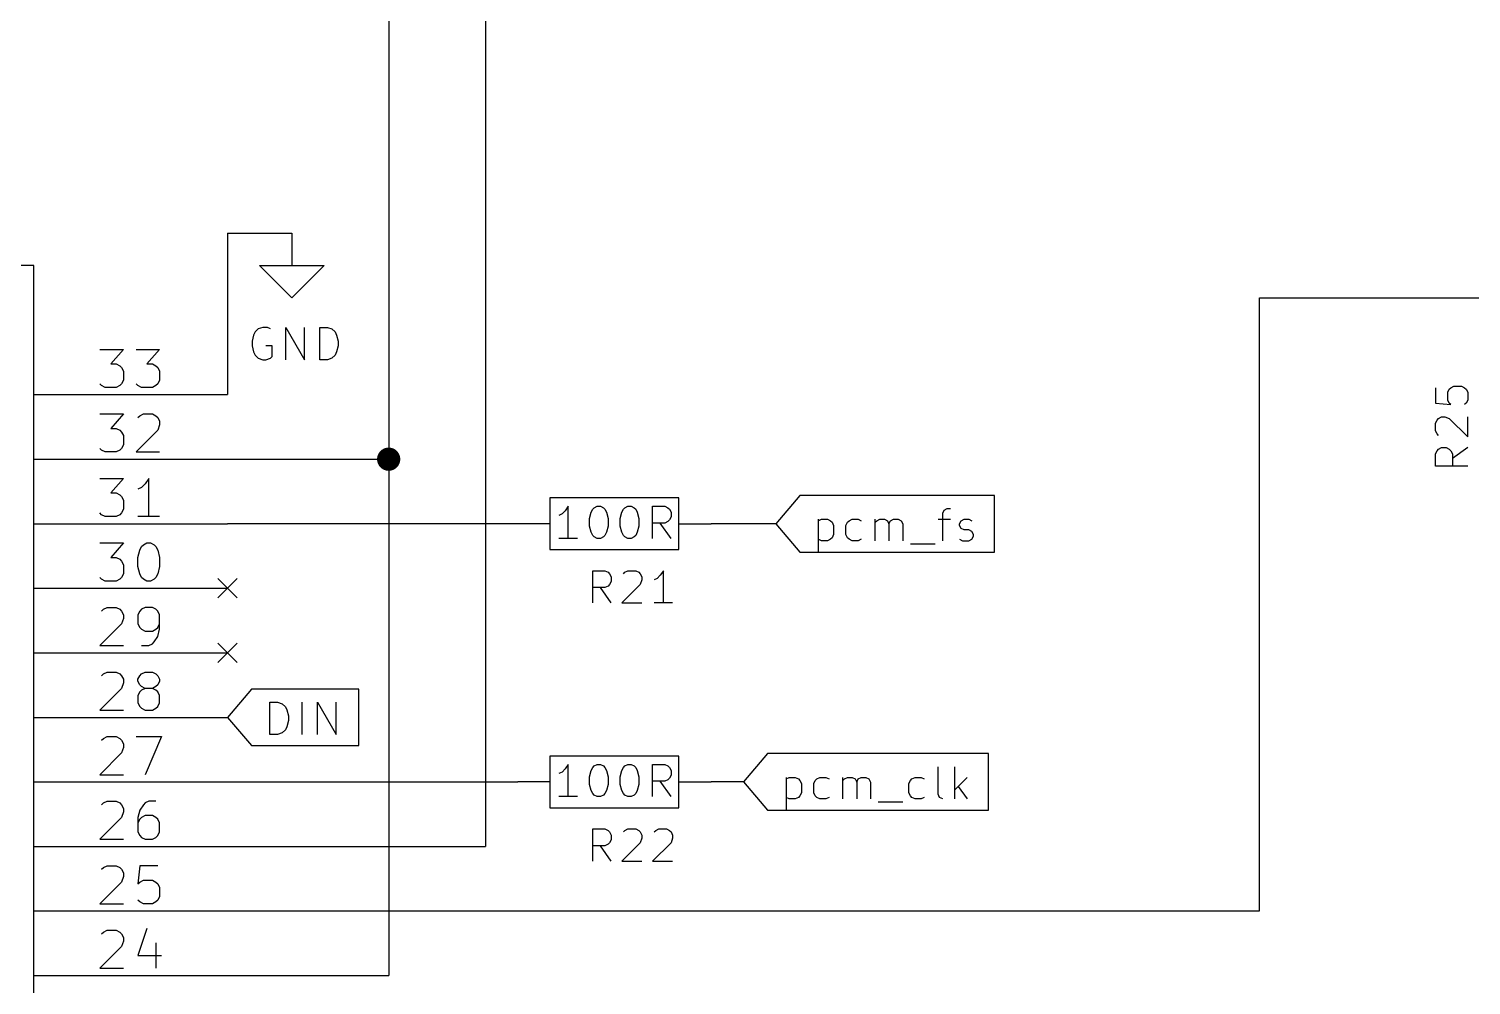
# Model space of a CAD drawing. Extents: x 0.4 to 11.3, y -7.9 to -0.4.
# Drawn here: x 5.542 to 7.778, y -4.265 to -2.783 of the extents above; entities that cross this region are included whole.
import ezdxf

# ---------------------------------------------------------------- set-up
doc = ezdxf.new("R2010")
doc.units = 0
doc.header["$MEASUREMENT"] = 0
for name, color, linetype in [('CYAN2', 4, 'CONTINUOUS'), ('GREEN3', 91, 'CONTINUOUS'), ('RED2', 1, 'CONTINUOUS'), ('RED3', 11, 'CONTINUOUS')]:
    doc.layers.add(name, color=color, linetype=linetype)

msp = doc.modelspace()

# ---------------------------------------------------------------- linework, layer by layer
at = {"layer": 'CYAN2', "linetype": 'CONTINUOUS'}
for p, q in [((5.8907, -3.2577), (5.8883, -3.2672)), ((5.8907, -3.2577), (5.8883, -3.2672)), ((5.8931, -3.2529), (5.8907, -3.2577)), ((5.8931, -3.2529), (5.8907, -3.2577)), ((5.8979, -3.2482), (5.8931, -3.2529)), ((5.8979, -3.2482), (5.8931, -3.2529)), ((5.905, -3.2458), (5.8979, -3.2482)), ((5.905, -3.2458), (5.8979, -3.2482)), ((5.9121, -3.2458), (5.905, -3.2458)), ((5.9121, -3.2458), (5.905, -3.2458)), ((5.9169, -3.2482), (5.9121, -3.2458)), ((5.9169, -3.2482), (5.9121, -3.2458)), ((5.9407, -3.2958), (5.9407, -3.2458)), ((5.9407, -3.2458), (5.9693, -3.2958)), ((5.9407, -3.2958), (5.9407, -3.2458)), ((5.9407, -3.2458), (5.9693, -3.2958)), ((5.9693, -3.2958), (5.9693, -3.2458)), ((5.9693, -3.2958), (5.9693, -3.2458)), ((5.9931, -3.2958), (5.9931, -3.2458)), ((5.9931, -3.2458), (6.005, -3.2458)), ((5.9931, -3.2958), (5.9931, -3.2458)), ((5.9931, -3.2458), (6.005, -3.2458)), ((6.005, -3.2458), (6.0121, -3.2482)), ((6.005, -3.2458), (6.0121, -3.2482)), ((6.0121, -3.2482), (6.0169, -3.2529)), ((6.0121, -3.2482), (6.0169, -3.2529)), ((6.0169, -3.2529), (6.0193, -3.2577)), ((6.0169, -3.2529), (6.0193, -3.2577)), ((6.0193, -3.2577), (6.0217, -3.2672)), ((6.0193, -3.2577), (6.0217, -3.2672)), ((5.8883, -3.2672), (5.8883, -3.2744)), ((5.8883, -3.2672), (5.8883, -3.2744)), ((5.8883, -3.2744), (5.8907, -3.2839)), ((5.8883, -3.2744), (5.8907, -3.2839)), ((5.8907, -3.2839), (5.8931, -3.2887)), ((5.8907, -3.2839), (5.8931, -3.2887)), ((5.9193, -3.2744), (5.9098, -3.2744)), ((5.9193, -3.2744), (5.9098, -3.2744)), ((5.9193, -3.291), (5.9193, -3.2744)), ((5.9193, -3.291), (5.9193, -3.2744)), ((6.0193, -3.2839), (6.0169, -3.2887)), ((6.0193, -3.2839), (6.0169, -3.2887)), ((6.0217, -3.2744), (6.0193, -3.2839)), ((6.0217, -3.2744), (6.0193, -3.2839)), ((6.0217, -3.2672), (6.0217, -3.2744)), ((6.0217, -3.2672), (6.0217, -3.2744)), ((5.8931, -3.2887), (5.8979, -3.2934)), ((5.8931, -3.2887), (5.8979, -3.2934)), ((5.8979, -3.2934), (5.905, -3.2958)), ((5.8979, -3.2934), (5.905, -3.2958)), ((5.905, -3.2958), (5.9098, -3.2958)), ((5.905, -3.2958), (5.9098, -3.2958)), ((5.9098, -3.2958), (5.9169, -3.2934)), ((5.9098, -3.2958), (5.9169, -3.2934)), ((5.9169, -3.2934), (5.9193, -3.291)), ((5.9169, -3.2934), (5.9193, -3.291)), ((6.005, -3.2958), (5.9931, -3.2958)), ((6.005, -3.2958), (5.9931, -3.2958)), ((6.0121, -3.2934), (6.005, -3.2958)), ((6.0121, -3.2934), (6.005, -3.2958)), ((6.0169, -3.2887), (6.0121, -3.2934)), ((6.0169, -3.2887), (6.0121, -3.2934)), ((7.7228, -3.3393), (7.7228, -3.3631)), ((7.7419, -3.3464), (7.7442, -3.3417)), ((7.7419, -3.3583), (7.7419, -3.3464)), ((7.7442, -3.3417), (7.7466, -3.3393)), ((7.7466, -3.3393), (7.7514, -3.3369)), ((7.7514, -3.3369), (7.7633, -3.3369)), ((7.7633, -3.3369), (7.768, -3.3393)), ((7.768, -3.3393), (7.7704, -3.3417)), ((7.7704, -3.3417), (7.7728, -3.3464)), ((7.7728, -3.3464), (7.7728, -3.3583)), ((7.7228, -3.3631), (7.7466, -3.3655)), ((7.7442, -3.3631), (7.7419, -3.3583)), ((7.7466, -3.3655), (7.7442, -3.3631)), ((7.7704, -3.3631), (7.768, -3.3655)), ((7.7728, -3.3583), (7.7704, -3.3631)), ((7.7228, -3.394), (7.7252, -3.3893)), ((7.7228, -3.4059), (7.7228, -3.394)), ((7.7252, -3.3893), (7.7276, -3.3869)), ((7.7276, -3.3869), (7.7323, -3.3845)), ((7.7323, -3.3845), (7.7371, -3.3845)), ((7.7371, -3.3845), (7.7442, -3.3869)), ((7.7442, -3.3869), (7.7728, -3.4155)), ((7.7728, -3.4155), (7.7728, -3.3845)), ((7.7252, -3.4107), (7.7228, -3.4059)), ((7.7276, -3.4131), (7.7252, -3.4107)), ((7.7228, -3.4417), (7.7252, -3.4369)), ((7.7228, -3.4607), (7.7228, -3.4417)), ((7.7252, -3.4369), (7.7276, -3.4345)), ((7.7276, -3.4345), (7.7323, -3.4321)), ((7.7323, -3.4321), (7.7395, -3.4321)), ((7.7395, -3.4321), (7.7442, -3.4345)), ((7.7442, -3.4345), (7.7466, -3.4369)), ((7.7466, -3.4369), (7.749, -3.4417)), ((7.7728, -3.4321), (7.749, -3.4488)), ((7.749, -3.4417), (7.749, -3.4607)), ((7.7728, -3.4607), (7.7228, -3.4607)), ((6.3734, -3.5299), (6.3687, -3.5347)), ((6.3782, -3.5228), (6.3734, -3.5299)), ((6.3782, -3.5728), (6.3782, -3.5228)), ((6.4115, -3.5419), (6.4139, -3.5323)), ((6.4139, -3.5323), (6.4163, -3.5276)), ((6.4163, -3.5276), (6.4187, -3.5252)), ((6.4187, -3.5252), (6.4234, -3.5228)), ((6.4234, -3.5228), (6.4282, -3.5228)), ((6.4282, -3.5228), (6.4329, -3.5252)), ((6.4329, -3.5252), (6.4353, -3.5276)), ((6.4353, -3.5276), (6.4377, -3.5323)), ((6.4377, -3.5323), (6.4401, -3.5419)), ((6.4591, -3.5419), (6.4615, -3.5323)), ((6.4615, -3.5323), (6.4639, -3.5276)), ((6.4639, -3.5276), (6.4663, -3.5252)), ((6.4663, -3.5252), (6.471, -3.5228)), ((6.471, -3.5228), (6.4758, -3.5228)), ((6.4758, -3.5228), (6.4806, -3.5252)), ((6.4806, -3.5252), (6.4829, -3.5276)), ((6.4829, -3.5276), (6.4853, -3.5323)), ((6.4853, -3.5323), (6.4877, -3.5419)), ((6.5091, -3.5728), (6.5091, -3.5228)), ((6.5091, -3.5228), (6.5282, -3.5228)), ((6.5282, -3.5228), (6.5329, -3.5252)), ((6.5329, -3.5252), (6.5353, -3.5276)), ((6.5353, -3.5276), (6.5377, -3.5323)), ((6.5377, -3.5323), (6.5377, -3.5395)), ((6.3687, -3.5347), (6.3639, -3.5371)), ((6.4115, -3.5538), (6.4115, -3.5419)), ((6.4139, -3.5633), (6.4115, -3.5538)), ((6.4401, -3.5538), (6.4377, -3.5633)), ((6.4401, -3.5419), (6.4401, -3.5538)), ((6.4591, -3.5538), (6.4591, -3.5419)), ((6.4615, -3.5633), (6.4591, -3.5538)), ((6.4877, -3.5538), (6.4853, -3.5633)), ((6.4877, -3.5419), (6.4877, -3.5538)), ((6.5282, -3.549), (6.5091, -3.549)), ((6.5377, -3.5728), (6.521, -3.549)), ((6.5329, -3.5466), (6.5282, -3.549)), ((6.5353, -3.5442), (6.5329, -3.5466)), ((6.5377, -3.5395), (6.5353, -3.5442)), ((6.3925, -3.5728), (6.3639, -3.5728)), ((6.4163, -3.568), (6.4139, -3.5633)), ((6.4187, -3.5704), (6.4163, -3.568)), ((6.4234, -3.5728), (6.4187, -3.5704)), ((6.4282, -3.5728), (6.4234, -3.5728)), ((6.4329, -3.5704), (6.4282, -3.5728)), ((6.4353, -3.568), (6.4329, -3.5704)), ((6.4377, -3.5633), (6.4353, -3.568)), ((6.4639, -3.568), (6.4615, -3.5633)), ((6.4663, -3.5704), (6.4639, -3.568)), ((6.471, -3.5728), (6.4663, -3.5704)), ((6.4758, -3.5728), (6.471, -3.5728)), ((6.4806, -3.5704), (6.4758, -3.5728)), ((6.4829, -3.568), (6.4806, -3.5704)), ((6.4853, -3.5633), (6.4829, -3.568)), ((6.4163, -3.6728), (6.4163, -3.6228)), ((6.4163, -3.6228), (6.4353, -3.6228)), ((6.4353, -3.6228), (6.4401, -3.6252)), ((6.4401, -3.6252), (6.4425, -3.6276)), ((6.4425, -3.6442), (6.4401, -3.6466)), ((6.4425, -3.6276), (6.4449, -3.6323)), ((6.4449, -3.6395), (6.4425, -3.6442)), ((6.4449, -3.6323), (6.4449, -3.6395)), ((6.4901, -3.6442), (6.4615, -3.6728)), ((6.4639, -3.6276), (6.4663, -3.6252)), ((6.4663, -3.6252), (6.471, -3.6228)), ((6.471, -3.6228), (6.4829, -3.6228)), ((6.4829, -3.6228), (6.4877, -3.6252)), ((6.4877, -3.6252), (6.4901, -3.6276)), ((6.4901, -3.6276), (6.4925, -3.6323)), ((6.4925, -3.6371), (6.4901, -3.6442)), ((6.4925, -3.6323), (6.4925, -3.6371)), ((6.5163, -3.6347), (6.5115, -3.6371)), ((6.521, -3.6299), (6.5163, -3.6347)), ((6.5258, -3.6228), (6.521, -3.6299)), ((6.5258, -3.6728), (6.5258, -3.6228)), ((6.4353, -3.649), (6.4163, -3.649)), ((6.4449, -3.6728), (6.4282, -3.649)), ((6.4401, -3.6466), (6.4353, -3.649)), ((6.4615, -3.6728), (6.4925, -3.6728)), ((6.5401, -3.6728), (6.5115, -3.6728)), ((6.3687, -3.9347), (6.3639, -3.9371)), ((6.3734, -3.9299), (6.3687, -3.9347)), ((6.3782, -3.9228), (6.3734, -3.9299)), ((6.3782, -3.9728), (6.3782, -3.9228)), ((6.4115, -3.9419), (6.4139, -3.9323)), ((6.4139, -3.9323), (6.4163, -3.9276)), ((6.4163, -3.9276), (6.4187, -3.9252)), ((6.4187, -3.9252), (6.4234, -3.9228)), ((6.4234, -3.9228), (6.4282, -3.9228)), ((6.4282, -3.9228), (6.4329, -3.9252)), ((6.4329, -3.9252), (6.4353, -3.9276)), ((6.4353, -3.9276), (6.4377, -3.9323)), ((6.4377, -3.9323), (6.4401, -3.9419)), ((6.4591, -3.9419), (6.4615, -3.9323)), ((6.4615, -3.9323), (6.4639, -3.9276)), ((6.4639, -3.9276), (6.4663, -3.9252)), ((6.4663, -3.9252), (6.471, -3.9228)), ((6.471, -3.9228), (6.4758, -3.9228)), ((6.4758, -3.9228), (6.4806, -3.9252)), ((6.4806, -3.9252), (6.4829, -3.9276)), ((6.4829, -3.9276), (6.4853, -3.9323)), ((6.4853, -3.9323), (6.4877, -3.9419)), ((6.5091, -3.9728), (6.5091, -3.9228)), ((6.5091, -3.9228), (6.5282, -3.9228)), ((6.5282, -3.9228), (6.5329, -3.9252)), ((6.5329, -3.9252), (6.5353, -3.9276)), ((6.5353, -3.9276), (6.5377, -3.9323)), ((6.5377, -3.9323), (6.5377, -3.9395)), ((6.4115, -3.9538), (6.4115, -3.9419)), ((6.4139, -3.9633), (6.4115, -3.9538)), ((6.4401, -3.9538), (6.4377, -3.9633)), ((6.4401, -3.9419), (6.4401, -3.9538)), ((6.4591, -3.9538), (6.4591, -3.9419)), ((6.4615, -3.9633), (6.4591, -3.9538)), ((6.4877, -3.9538), (6.4853, -3.9633)), ((6.4877, -3.9419), (6.4877, -3.9538)), ((6.5282, -3.949), (6.5091, -3.949)), ((6.5377, -3.9728), (6.521, -3.949)), ((6.5329, -3.9466), (6.5282, -3.949)), ((6.5353, -3.9442), (6.5329, -3.9466)), ((6.5377, -3.9395), (6.5353, -3.9442)), ((6.3925, -3.9728), (6.3639, -3.9728)), ((6.4163, -3.968), (6.4139, -3.9633)), ((6.4187, -3.9704), (6.4163, -3.968)), ((6.4234, -3.9728), (6.4187, -3.9704)), ((6.4282, -3.9728), (6.4234, -3.9728)), ((6.4329, -3.9704), (6.4282, -3.9728)), ((6.4353, -3.968), (6.4329, -3.9704)), ((6.4377, -3.9633), (6.4353, -3.968)), ((6.4639, -3.968), (6.4615, -3.9633)), ((6.4663, -3.9704), (6.4639, -3.968)), ((6.471, -3.9728), (6.4663, -3.9704)), ((6.4758, -3.9728), (6.471, -3.9728)), ((6.4806, -3.9704), (6.4758, -3.9728)), ((6.4829, -3.968), (6.4806, -3.9704)), ((6.4853, -3.9633), (6.4829, -3.968)), ((6.4163, -4.0728), (6.4163, -4.0228)), ((6.4163, -4.0228), (6.4353, -4.0228)), ((6.4353, -4.0228), (6.4401, -4.0252)), ((6.4663, -4.0252), (6.471, -4.0228)), ((6.471, -4.0228), (6.4829, -4.0228)), ((6.4829, -4.0228), (6.4877, -4.0252)), ((6.5139, -4.0252), (6.5187, -4.0228)), ((6.5187, -4.0228), (6.5306, -4.0228)), ((6.5306, -4.0228), (6.5353, -4.0252)), ((6.4401, -4.0466), (6.4353, -4.049)), ((6.4401, -4.0252), (6.4425, -4.0276)), ((6.4425, -4.0442), (6.4401, -4.0466)), ((6.4425, -4.0276), (6.4449, -4.0323)), ((6.4449, -4.0395), (6.4425, -4.0442)), ((6.4449, -4.0323), (6.4449, -4.0395)), ((6.4901, -4.0442), (6.4615, -4.0728)), ((6.4639, -4.0276), (6.4663, -4.0252)), ((6.4877, -4.0252), (6.4901, -4.0276)), ((6.4901, -4.0276), (6.4925, -4.0323)), ((6.4925, -4.0371), (6.4901, -4.0442)), ((6.4925, -4.0323), (6.4925, -4.0371)), ((6.5377, -4.0442), (6.5091, -4.0728)), ((6.5115, -4.0276), (6.5139, -4.0252)), ((6.5353, -4.0252), (6.5377, -4.0276)), ((6.5377, -4.0276), (6.5401, -4.0323)), ((6.5401, -4.0371), (6.5377, -4.0442)), ((6.5401, -4.0323), (6.5401, -4.0371)), ((6.4353, -4.049), (6.4163, -4.049)), ((6.4449, -4.0728), (6.4282, -4.049)), ((6.4615, -4.0728), (6.4925, -4.0728)), ((6.5091, -4.0728), (6.5401, -4.0728))]:
    msp.add_line(p, q, dxfattribs=at)
at = {"layer": 'GREEN3', "linetype": 'CONTINUOUS'}
for p, q in [((6.25, -1.4), (6.25, -4.05)), ((6.1, -2.45), (6.1, -3.45)), ((5.85, -3.1), (5.85, -3.35)), ((5.85, -3.1), (5.95, -3.1)), ((7.45, -3.2), (7.85, -3.2)), ((7.45, -4.15), (7.45, -3.2)), ((5.85, -3.45), (6.1, -3.45)), ((6.1, -3.45), (6.1, -4.25)), ((6.3, -3.55), (5.85, -3.55)), ((6.7, -3.55), (6.6, -3.55)), ((5.85, -3.95), (6.3, -3.95)), ((6.65, -3.95), (6.6, -3.95)), ((5.85, -4.05), (6.25, -4.05)), ((5.85, -4.15), (7.45, -4.15)), ((5.85, -4.25), (6.1, -4.25))]:
    msp.add_line(p, q, dxfattribs=at)
at = {"layer": 'GREEN3', "const_width": 0.018}
msp.add_lwpolyline([(6.091, -3.45, 1), (6.109, -3.45, 1)], format="xyb", close=True, dxfattribs=at)
at = {"layer": 'RED2', "linetype": 'CONTINUOUS'}
for p, q in [((5.95, -3.1), (5.95, -3.15)), ((5.55, -3.15), (4.35, -3.15)), ((5.55, -5.15), (5.55, -3.15)), ((5.95, -3.2), (5.9, -3.15)), ((5.9, -3.15), (5.95, -3.15)), ((5.95, -3.15), (6, -3.15)), ((6, -3.15), (5.95, -3.2)), ((5.55, -3.35), (5.85, -3.35)), ((5.55, -3.35), (5.85, -3.35)), ((5.55, -3.45), (5.85, -3.45)), ((5.55, -3.45), (5.85, -3.45)), ((6.35, -3.51), (6.35, -3.59)), ((6.55, -3.51), (6.35, -3.51)), ((6.55, -3.59), (6.55, -3.51)), ((6.7375, -3.5062), (6.7, -3.55)), ((7.0394, -3.5062), (6.7375, -3.5062)), ((7.0394, -3.55), (7.0394, -3.5062)), ((6.9589, -3.5335), (6.9612, -3.5288)), ((6.9612, -3.5288), (6.966, -3.5264)), ((6.966, -3.5264), (6.9708, -3.5264)), ((5.55, -3.55), (5.85, -3.55)), ((5.55, -3.55), (5.85, -3.55)), ((6.35, -3.55), (6.3, -3.55)), ((6.55, -3.55), (6.6, -3.55)), ((6.7, -3.55), (6.7375, -3.5938)), ((6.766, -3.543), (6.766, -3.593)), ((6.766, -3.5454), (6.7708, -3.543)), ((6.7708, -3.543), (6.7803, -3.543)), ((6.7803, -3.543), (6.7851, -3.5454)), ((6.7851, -3.5454), (6.7874, -3.5478)), ((6.7874, -3.5478), (6.7898, -3.5526)), ((6.7898, -3.5526), (6.7898, -3.5669)), ((6.8089, -3.5526), (6.8112, -3.5478)), ((6.8089, -3.5669), (6.8089, -3.5526)), ((6.8112, -3.5478), (6.8136, -3.5454)), ((6.8136, -3.5454), (6.8184, -3.543)), ((6.8184, -3.543), (6.8279, -3.543)), ((6.8279, -3.543), (6.8327, -3.5454)), ((6.8541, -3.5764), (6.8541, -3.543)), ((6.8541, -3.5478), (6.8565, -3.5454)), ((6.8565, -3.5454), (6.8613, -3.543)), ((6.8613, -3.543), (6.8684, -3.543)), ((6.8684, -3.543), (6.8732, -3.5454)), ((6.8732, -3.5454), (6.8755, -3.5502)), ((6.8755, -3.5502), (6.8779, -3.5454)), ((6.8755, -3.5502), (6.8755, -3.5764)), ((6.8779, -3.5454), (6.8827, -3.543)), ((6.8827, -3.543), (6.8898, -3.543)), ((6.8898, -3.543), (6.8946, -3.5454)), ((6.8946, -3.5454), (6.897, -3.5502)), ((6.897, -3.5502), (6.897, -3.5764)), ((6.9517, -3.543), (6.9708, -3.543)), ((6.9589, -3.5764), (6.9589, -3.5335)), ((6.9851, -3.5502), (6.9874, -3.5454)), ((6.9851, -3.5526), (6.9851, -3.5502)), ((6.9874, -3.5573), (6.9851, -3.5526)), ((6.9874, -3.5454), (6.9922, -3.543)), ((6.9922, -3.543), (6.9993, -3.543)), ((6.9993, -3.543), (7.0041, -3.5454)), ((7.0394, -3.5938), (7.0394, -3.55)), ((6.7708, -3.5764), (6.766, -3.574)), ((6.7803, -3.5764), (6.7708, -3.5764)), ((6.7851, -3.574), (6.7803, -3.5764)), ((6.7874, -3.5716), (6.7851, -3.574)), ((6.7898, -3.5669), (6.7874, -3.5716)), ((6.8112, -3.5716), (6.8089, -3.5669)), ((6.8136, -3.574), (6.8112, -3.5716)), ((6.8184, -3.5764), (6.8136, -3.574)), ((6.8279, -3.5764), (6.8184, -3.5764)), ((6.8327, -3.574), (6.8279, -3.5764)), ((6.9851, -3.574), (6.9898, -3.5764)), ((6.9922, -3.5597), (6.9874, -3.5573)), ((6.9898, -3.5764), (6.9993, -3.5764)), ((6.9993, -3.5597), (6.9922, -3.5597)), ((7.0041, -3.5621), (6.9993, -3.5597)), ((6.9993, -3.5764), (7.0041, -3.574)), ((7.0065, -3.5669), (7.0041, -3.5621)), ((7.0041, -3.574), (7.0065, -3.5692)), ((7.0065, -3.5692), (7.0065, -3.5669)), ((6.35, -3.59), (6.55, -3.59)), ((6.7375, -3.5938), (7.0394, -3.5938)), ((6.9089, -3.5811), (6.947, -3.5811)), ((5.835, -3.635), (5.865, -3.665)), ((5.865, -3.635), (5.835, -3.665)), ((5.835, -3.635), (5.865, -3.665)), ((5.865, -3.635), (5.835, -3.665)), ((5.55, -3.65), (5.85, -3.65)), ((5.55, -3.65), (5.85, -3.65)), ((5.55, -3.75), (5.85, -3.75)), ((5.55, -3.75), (5.85, -3.75)), ((5.835, -3.735), (5.865, -3.765)), ((5.865, -3.735), (5.835, -3.765)), ((5.835, -3.735), (5.865, -3.765)), ((5.865, -3.735), (5.835, -3.765)), ((5.8875, -3.8062), (5.85, -3.85)), ((6.0537, -3.8062), (5.8875, -3.8062)), ((6.0537, -3.85), (6.0537, -3.8062)), ((5.916, -3.8764), (5.916, -3.8264)), ((5.916, -3.8264), (5.9279, -3.8264)), ((5.9279, -3.8264), (5.9351, -3.8288)), ((5.9351, -3.8288), (5.9398, -3.8335)), ((5.9398, -3.8335), (5.9422, -3.8383)), ((5.9422, -3.8383), (5.9446, -3.8478)), ((5.966, -3.8764), (5.966, -3.8264)), ((5.9898, -3.8764), (5.9898, -3.8264)), ((5.9898, -3.8264), (6.0184, -3.8764)), ((6.0184, -3.8764), (6.0184, -3.8264)), ((5.55, -3.85), (5.85, -3.85)), ((5.55, -3.85), (5.85, -3.85)), ((5.85, -3.85), (5.8875, -3.8938)), ((5.9422, -3.8645), (5.9398, -3.8692)), ((5.9446, -3.8549), (5.9422, -3.8645)), ((5.9446, -3.8478), (5.9446, -3.8549)), ((6.0537, -3.8938), (6.0537, -3.85)), ((5.9279, -3.8764), (5.916, -3.8764)), ((5.9351, -3.874), (5.9279, -3.8764)), ((5.9398, -3.8692), (5.9351, -3.874)), ((5.8875, -3.8938), (6.0537, -3.8938)), ((6.35, -3.91), (6.35, -3.99)), ((6.55, -3.91), (6.35, -3.91)), ((6.55, -3.99), (6.55, -3.91)), ((6.6875, -3.9062), (6.65, -3.95)), ((7.0299, -3.9062), (6.6875, -3.9062)), ((7.0299, -3.95), (7.0299, -3.9062)), ((6.9517, -3.9692), (6.9517, -3.9264)), ((6.9779, -3.9764), (6.9779, -3.9264)), ((5.55, -3.95), (5.85, -3.95)), ((5.55, -3.95), (5.85, -3.95)), ((6.35, -3.95), (6.3, -3.95)), ((6.55, -3.95), (6.6, -3.95)), ((6.65, -3.95), (6.6875, -3.9938)), ((6.716, -3.943), (6.716, -3.993)), ((6.716, -3.9454), (6.7208, -3.943)), ((6.7208, -3.943), (6.7303, -3.943)), ((6.7303, -3.943), (6.7351, -3.9454)), ((6.7351, -3.9454), (6.7374, -3.9478)), ((6.7374, -3.9478), (6.7398, -3.9526)), ((6.7398, -3.9526), (6.7398, -3.9669)), ((6.7589, -3.9526), (6.7612, -3.9478)), ((6.7589, -3.9669), (6.7589, -3.9526)), ((6.7612, -3.9478), (6.7636, -3.9454)), ((6.7636, -3.9454), (6.7684, -3.943)), ((6.7684, -3.943), (6.7779, -3.943)), ((6.7779, -3.943), (6.7827, -3.9454)), ((6.8041, -3.9764), (6.8041, -3.943)), ((6.8041, -3.9478), (6.8065, -3.9454)), ((6.8065, -3.9454), (6.8113, -3.943)), ((6.8113, -3.943), (6.8184, -3.943)), ((6.8184, -3.943), (6.8232, -3.9454)), ((6.8232, -3.9454), (6.8255, -3.9502)), ((6.8255, -3.9502), (6.8279, -3.9454)), ((6.8255, -3.9502), (6.8255, -3.9764)), ((6.8279, -3.9454), (6.8327, -3.943)), ((6.8327, -3.943), (6.8398, -3.943)), ((6.8398, -3.943), (6.8446, -3.9454)), ((6.8446, -3.9454), (6.847, -3.9502)), ((6.847, -3.9502), (6.847, -3.9764)), ((6.9065, -3.9526), (6.9089, -3.9478)), ((6.9065, -3.9669), (6.9065, -3.9526)), ((6.9089, -3.9478), (6.9112, -3.9454)), ((6.9112, -3.9454), (6.916, -3.943)), ((6.916, -3.943), (6.9255, -3.943)), ((6.9255, -3.943), (6.9303, -3.9454)), ((6.997, -3.943), (6.9779, -3.9621)), ((6.9827, -3.9573), (6.997, -3.9764)), ((7.0299, -3.9938), (7.0299, -3.95)), ((6.7208, -3.9764), (6.716, -3.974)), ((6.7303, -3.9764), (6.7208, -3.9764)), ((6.7351, -3.974), (6.7303, -3.9764)), ((6.7374, -3.9716), (6.7351, -3.974)), ((6.7398, -3.9669), (6.7374, -3.9716)), ((6.7612, -3.9716), (6.7589, -3.9669)), ((6.7636, -3.974), (6.7612, -3.9716)), ((6.7684, -3.9764), (6.7636, -3.974)), ((6.7779, -3.9764), (6.7684, -3.9764)), ((6.7827, -3.974), (6.7779, -3.9764)), ((6.9089, -3.9716), (6.9065, -3.9669)), ((6.9112, -3.974), (6.9089, -3.9716)), ((6.916, -3.9764), (6.9112, -3.974)), ((6.9255, -3.9764), (6.916, -3.9764)), ((6.9303, -3.974), (6.9255, -3.9764)), ((6.9541, -3.974), (6.9517, -3.9692)), ((6.9589, -3.9764), (6.9541, -3.974)), ((6.35, -3.99), (6.55, -3.99)), ((6.6875, -3.9938), (7.0299, -3.9938)), ((6.8589, -3.9811), (6.897, -3.9811)), ((5.55, -4.05), (5.85, -4.05)), ((5.55, -4.05), (5.85, -4.05)), ((5.55, -4.15), (5.85, -4.15)), ((5.55, -4.15), (5.85, -4.15)), ((5.55, -4.25), (5.85, -4.25)), ((5.55, -4.25), (5.85, -4.25))]:
    msp.add_line(p, q, dxfattribs=at)
at = {"layer": 'RED3', "linetype": 'CONTINUOUS'}
for p, q in [((5.6522, -3.2798), (5.6888, -3.2798)), ((5.6522, -3.2798), (5.6888, -3.2798)), ((5.6888, -3.2798), (5.6691, -3.3023)), ((5.6888, -3.2798), (5.6691, -3.3023)), ((5.7084, -3.2798), (5.7449, -3.2798)), ((5.7084, -3.2798), (5.7449, -3.2798)), ((5.7449, -3.2798), (5.7253, -3.3023)), ((5.7449, -3.2798), (5.7253, -3.3023)), ((5.6691, -3.3023), (5.6775, -3.3023)), ((5.6691, -3.3023), (5.6775, -3.3023)), ((5.6775, -3.3023), (5.6831, -3.3051)), ((5.6775, -3.3023), (5.6831, -3.3051)), ((5.6831, -3.3051), (5.686, -3.3079)), ((5.6831, -3.3051), (5.686, -3.3079)), ((5.686, -3.3079), (5.6888, -3.3135)), ((5.686, -3.3079), (5.6888, -3.3135)), ((5.7253, -3.3023), (5.7337, -3.3023)), ((5.7253, -3.3023), (5.7337, -3.3023)), ((5.7337, -3.3023), (5.7393, -3.3051)), ((5.7337, -3.3023), (5.7393, -3.3051)), ((5.7393, -3.3051), (5.7421, -3.3079)), ((5.7393, -3.3051), (5.7421, -3.3079)), ((5.7421, -3.3079), (5.7449, -3.3135)), ((5.7421, -3.3079), (5.7449, -3.3135)), ((5.6888, -3.3275), (5.686, -3.3332)), ((5.6888, -3.3275), (5.686, -3.3332)), ((5.6888, -3.3135), (5.6888, -3.3275)), ((5.6888, -3.3135), (5.6888, -3.3275)), ((5.7449, -3.3275), (5.7421, -3.3332)), ((5.7449, -3.3275), (5.7421, -3.3332)), ((5.7449, -3.3135), (5.7449, -3.3275)), ((5.7449, -3.3135), (5.7449, -3.3275)), ((5.655, -3.336), (5.6522, -3.3332)), ((5.655, -3.336), (5.6522, -3.3332)), ((5.6607, -3.3388), (5.655, -3.336)), ((5.6607, -3.3388), (5.655, -3.336)), ((5.6775, -3.3388), (5.6607, -3.3388)), ((5.6775, -3.3388), (5.6607, -3.3388)), ((5.6831, -3.336), (5.6775, -3.3388)), ((5.6831, -3.336), (5.6775, -3.3388)), ((5.686, -3.3332), (5.6831, -3.336)), ((5.686, -3.3332), (5.6831, -3.336)), ((5.7112, -3.336), (5.7084, -3.3332)), ((5.7112, -3.336), (5.7084, -3.3332)), ((5.7169, -3.3388), (5.7112, -3.336)), ((5.7169, -3.3388), (5.7112, -3.336)), ((5.7337, -3.3388), (5.7169, -3.3388)), ((5.7337, -3.3388), (5.7169, -3.3388)), ((5.7393, -3.336), (5.7337, -3.3388)), ((5.7393, -3.336), (5.7337, -3.3388)), ((5.7421, -3.3332), (5.7393, -3.336)), ((5.7421, -3.3332), (5.7393, -3.336)), ((5.6522, -3.3798), (5.6888, -3.3798)), ((5.6522, -3.3798), (5.6888, -3.3798)), ((5.6888, -3.3798), (5.6691, -3.4023)), ((5.6888, -3.3798), (5.6691, -3.4023)), ((5.7112, -3.3854), (5.714, -3.3826)), ((5.7112, -3.3854), (5.714, -3.3826)), ((5.714, -3.3826), (5.7197, -3.3798)), ((5.714, -3.3826), (5.7197, -3.3798)), ((5.7197, -3.3798), (5.7337, -3.3798)), ((5.7197, -3.3798), (5.7337, -3.3798)), ((5.7337, -3.3798), (5.7393, -3.3826)), ((5.7337, -3.3798), (5.7393, -3.3826)), ((5.7393, -3.3826), (5.7421, -3.3854)), ((5.7393, -3.3826), (5.7421, -3.3854)), ((5.7421, -3.3854), (5.7449, -3.391)), ((5.7421, -3.3854), (5.7449, -3.391)), ((5.7449, -3.3966), (5.7421, -3.4051)), ((5.7449, -3.3966), (5.7421, -3.4051)), ((5.7449, -3.391), (5.7449, -3.3966)), ((5.7449, -3.391), (5.7449, -3.3966)), ((5.6691, -3.4023), (5.6775, -3.4023)), ((5.6691, -3.4023), (5.6775, -3.4023)), ((5.6775, -3.4023), (5.6831, -3.4051)), ((5.6775, -3.4023), (5.6831, -3.4051)), ((5.6831, -3.4051), (5.686, -3.4079)), ((5.6831, -3.4051), (5.686, -3.4079)), ((5.686, -3.4079), (5.6888, -3.4135)), ((5.686, -3.4079), (5.6888, -3.4135)), ((5.6888, -3.4135), (5.6888, -3.4275)), ((5.6888, -3.4135), (5.6888, -3.4275)), ((5.7421, -3.4051), (5.7084, -3.4388)), ((5.7421, -3.4051), (5.7084, -3.4388)), ((5.655, -3.436), (5.6522, -3.4332)), ((5.655, -3.436), (5.6522, -3.4332)), ((5.6607, -3.4388), (5.655, -3.436)), ((5.6607, -3.4388), (5.655, -3.436)), ((5.6775, -3.4388), (5.6607, -3.4388)), ((5.6775, -3.4388), (5.6607, -3.4388)), ((5.6831, -3.436), (5.6775, -3.4388)), ((5.6831, -3.436), (5.6775, -3.4388)), ((5.686, -3.4332), (5.6831, -3.436)), ((5.686, -3.4332), (5.6831, -3.436)), ((5.6888, -3.4275), (5.686, -3.4332)), ((5.6888, -3.4275), (5.686, -3.4332)), ((5.7084, -3.4388), (5.7449, -3.4388)), ((5.7084, -3.4388), (5.7449, -3.4388)), ((5.6522, -3.4798), (5.6888, -3.4798)), ((5.6522, -3.4798), (5.6888, -3.4798)), ((5.6888, -3.4798), (5.6691, -3.5023)), ((5.6888, -3.4798), (5.6691, -3.5023)), ((5.7281, -3.4798), (5.7225, -3.4882)), ((5.7281, -3.4798), (5.7225, -3.4882)), ((5.7281, -3.5388), (5.7281, -3.4798)), ((5.7281, -3.5388), (5.7281, -3.4798)), ((5.6691, -3.5023), (5.6775, -3.5023)), ((5.6691, -3.5023), (5.6775, -3.5023)), ((5.6775, -3.5023), (5.6831, -3.5051)), ((5.6775, -3.5023), (5.6831, -3.5051)), ((5.6831, -3.5051), (5.686, -3.5079)), ((5.6831, -3.5051), (5.686, -3.5079)), ((5.686, -3.5079), (5.6888, -3.5135)), ((5.686, -3.5079), (5.6888, -3.5135)), ((5.7169, -3.4938), (5.7112, -3.4966)), ((5.7169, -3.4938), (5.7112, -3.4966)), ((5.7225, -3.4882), (5.7169, -3.4938)), ((5.7225, -3.4882), (5.7169, -3.4938)), ((5.6888, -3.5275), (5.686, -3.5332)), ((5.6888, -3.5275), (5.686, -3.5332)), ((5.6888, -3.5135), (5.6888, -3.5275)), ((5.6888, -3.5135), (5.6888, -3.5275)), ((5.655, -3.536), (5.6522, -3.5332)), ((5.655, -3.536), (5.6522, -3.5332)), ((5.6607, -3.5388), (5.655, -3.536)), ((5.6607, -3.5388), (5.655, -3.536)), ((5.6775, -3.5388), (5.6607, -3.5388)), ((5.6775, -3.5388), (5.6607, -3.5388)), ((5.6831, -3.536), (5.6775, -3.5388)), ((5.6831, -3.536), (5.6775, -3.5388)), ((5.686, -3.5332), (5.6831, -3.536)), ((5.686, -3.5332), (5.6831, -3.536)), ((5.7449, -3.5388), (5.7112, -3.5388)), ((5.7449, -3.5388), (5.7112, -3.5388)), ((5.6522, -3.5798), (5.6888, -3.5798)), ((5.6522, -3.5798), (5.6888, -3.5798)), ((5.6888, -3.5798), (5.6691, -3.6023)), ((5.6888, -3.5798), (5.6691, -3.6023)), ((5.7112, -3.6023), (5.714, -3.591)), ((5.7112, -3.6023), (5.714, -3.591)), ((5.714, -3.591), (5.7169, -3.5854)), ((5.714, -3.591), (5.7169, -3.5854)), ((5.7169, -3.5854), (5.7197, -3.5826)), ((5.7169, -3.5854), (5.7197, -3.5826)), ((5.7197, -3.5826), (5.7253, -3.5798)), ((5.7197, -3.5826), (5.7253, -3.5798)), ((5.7253, -3.5798), (5.7309, -3.5798)), ((5.7253, -3.5798), (5.7309, -3.5798)), ((5.7309, -3.5798), (5.7365, -3.5826)), ((5.7309, -3.5798), (5.7365, -3.5826)), ((5.7365, -3.5826), (5.7393, -3.5854)), ((5.7365, -3.5826), (5.7393, -3.5854)), ((5.7393, -3.5854), (5.7421, -3.591)), ((5.7393, -3.5854), (5.7421, -3.591)), ((5.7421, -3.591), (5.7449, -3.6023)), ((5.7421, -3.591), (5.7449, -3.6023)), ((5.6691, -3.6023), (5.6775, -3.6023)), ((5.6691, -3.6023), (5.6775, -3.6023)), ((5.6775, -3.6023), (5.6831, -3.6051)), ((5.6775, -3.6023), (5.6831, -3.6051)), ((5.6831, -3.6051), (5.686, -3.6079)), ((5.6831, -3.6051), (5.686, -3.6079)), ((5.686, -3.6079), (5.6888, -3.6135)), ((5.686, -3.6079), (5.6888, -3.6135)), ((5.6888, -3.6135), (5.6888, -3.6275)), ((5.6888, -3.6135), (5.6888, -3.6275)), ((5.7112, -3.6163), (5.7112, -3.6023)), ((5.7112, -3.6163), (5.7112, -3.6023)), ((5.714, -3.6275), (5.7112, -3.6163)), ((5.714, -3.6275), (5.7112, -3.6163)), ((5.7449, -3.6163), (5.7421, -3.6275)), ((5.7449, -3.6163), (5.7421, -3.6275)), ((5.7449, -3.6023), (5.7449, -3.6163)), ((5.7449, -3.6023), (5.7449, -3.6163)), ((5.655, -3.636), (5.6522, -3.6332)), ((5.655, -3.636), (5.6522, -3.6332)), ((5.6607, -3.6388), (5.655, -3.636)), ((5.6607, -3.6388), (5.655, -3.636)), ((5.6775, -3.6388), (5.6607, -3.6388)), ((5.6775, -3.6388), (5.6607, -3.6388)), ((5.6831, -3.636), (5.6775, -3.6388)), ((5.6831, -3.636), (5.6775, -3.6388)), ((5.686, -3.6332), (5.6831, -3.636)), ((5.686, -3.6332), (5.6831, -3.636)), ((5.6888, -3.6275), (5.686, -3.6332)), ((5.6888, -3.6275), (5.686, -3.6332)), ((5.7169, -3.6332), (5.714, -3.6275)), ((5.7169, -3.6332), (5.714, -3.6275)), ((5.7197, -3.636), (5.7169, -3.6332)), ((5.7197, -3.636), (5.7169, -3.6332)), ((5.7253, -3.6388), (5.7197, -3.636)), ((5.7253, -3.6388), (5.7197, -3.636)), ((5.7309, -3.6388), (5.7253, -3.6388)), ((5.7309, -3.6388), (5.7253, -3.6388)), ((5.7365, -3.636), (5.7309, -3.6388)), ((5.7365, -3.636), (5.7309, -3.6388)), ((5.7393, -3.6332), (5.7365, -3.636)), ((5.7393, -3.6332), (5.7365, -3.636)), ((5.7421, -3.6275), (5.7393, -3.6332)), ((5.7421, -3.6275), (5.7393, -3.6332)), ((5.655, -3.6854), (5.6579, -3.6826)), ((5.655, -3.6854), (5.6579, -3.6826)), ((5.6579, -3.6826), (5.6635, -3.6798)), ((5.6579, -3.6826), (5.6635, -3.6798)), ((5.6635, -3.6798), (5.6775, -3.6798)), ((5.6635, -3.6798), (5.6775, -3.6798)), ((5.6775, -3.6798), (5.6831, -3.6826)), ((5.6775, -3.6798), (5.6831, -3.6826)), ((5.6831, -3.6826), (5.686, -3.6854)), ((5.6831, -3.6826), (5.686, -3.6854)), ((5.686, -3.6854), (5.6888, -3.691)), ((5.686, -3.6854), (5.6888, -3.691)), ((5.714, -3.6854), (5.7112, -3.691)), ((5.714, -3.6854), (5.7112, -3.691)), ((5.7169, -3.6826), (5.714, -3.6854)), ((5.7169, -3.6826), (5.714, -3.6854)), ((5.7225, -3.6798), (5.7169, -3.6826)), ((5.7225, -3.6798), (5.7169, -3.6826)), ((5.7337, -3.6798), (5.7225, -3.6798)), ((5.7337, -3.6798), (5.7225, -3.6798)), ((5.7393, -3.6826), (5.7337, -3.6798)), ((5.7393, -3.6826), (5.7337, -3.6798)), ((5.7421, -3.6854), (5.7393, -3.6826)), ((5.7421, -3.6854), (5.7393, -3.6826)), ((5.7449, -3.691), (5.7421, -3.6854)), ((5.7449, -3.691), (5.7421, -3.6854)), ((5.686, -3.7051), (5.6522, -3.7388)), ((5.686, -3.7051), (5.6522, -3.7388)), ((5.6888, -3.6966), (5.686, -3.7051)), ((5.6888, -3.6966), (5.686, -3.7051)), ((5.6888, -3.691), (5.6888, -3.6966)), ((5.6888, -3.691), (5.6888, -3.6966)), ((5.7112, -3.691), (5.7112, -3.7051)), ((5.7112, -3.691), (5.7112, -3.7051)), ((5.7112, -3.7051), (5.714, -3.7107)), ((5.7112, -3.7051), (5.714, -3.7107)), ((5.714, -3.7107), (5.7169, -3.7135)), ((5.714, -3.7107), (5.7169, -3.7135)), ((5.7393, -3.7135), (5.7421, -3.7107)), ((5.7393, -3.7135), (5.7421, -3.7107)), ((5.7421, -3.7107), (5.7449, -3.7051)), ((5.7421, -3.7107), (5.7449, -3.7051)), ((5.7449, -3.7135), (5.7449, -3.691)), ((5.7449, -3.7135), (5.7449, -3.691)), ((5.7169, -3.7135), (5.7225, -3.7163)), ((5.7169, -3.7135), (5.7225, -3.7163)), ((5.7225, -3.7163), (5.7337, -3.7163)), ((5.7225, -3.7163), (5.7337, -3.7163)), ((5.7337, -3.7163), (5.7393, -3.7135)), ((5.7337, -3.7163), (5.7393, -3.7135)), ((5.7337, -3.736), (5.7365, -3.7332)), ((5.7337, -3.736), (5.7365, -3.7332)), ((5.7365, -3.7332), (5.7421, -3.7247)), ((5.7365, -3.7332), (5.7421, -3.7247)), ((5.7421, -3.7247), (5.7449, -3.7135)), ((5.7421, -3.7247), (5.7449, -3.7135)), ((5.6522, -3.7388), (5.6888, -3.7388)), ((5.6522, -3.7388), (5.6888, -3.7388)), ((5.7169, -3.7388), (5.7281, -3.7388)), ((5.7169, -3.7388), (5.7281, -3.7388)), ((5.7281, -3.7388), (5.7337, -3.736)), ((5.7281, -3.7388), (5.7337, -3.736)), ((5.655, -3.7854), (5.6579, -3.7826)), ((5.655, -3.7854), (5.6579, -3.7826)), ((5.6579, -3.7826), (5.6635, -3.7798)), ((5.6579, -3.7826), (5.6635, -3.7798)), ((5.6635, -3.7798), (5.6775, -3.7798)), ((5.6635, -3.7798), (5.6775, -3.7798)), ((5.6775, -3.7798), (5.6831, -3.7826)), ((5.6775, -3.7798), (5.6831, -3.7826)), ((5.6831, -3.7826), (5.686, -3.7854)), ((5.6831, -3.7826), (5.686, -3.7854)), ((5.686, -3.7854), (5.6888, -3.791)), ((5.686, -3.7854), (5.6888, -3.791)), ((5.6888, -3.7966), (5.686, -3.8051)), ((5.6888, -3.7966), (5.686, -3.8051)), ((5.6888, -3.791), (5.6888, -3.7966)), ((5.6888, -3.791), (5.6888, -3.7966)), ((5.7112, -3.791), (5.714, -3.7854)), ((5.7112, -3.791), (5.714, -3.7854)), ((5.7112, -3.7938), (5.7112, -3.791)), ((5.7112, -3.7938), (5.7112, -3.791)), ((5.714, -3.7994), (5.7112, -3.7938)), ((5.714, -3.7994), (5.7112, -3.7938)), ((5.714, -3.7854), (5.7169, -3.7826)), ((5.714, -3.7854), (5.7169, -3.7826)), ((5.7169, -3.8023), (5.714, -3.7994)), ((5.7169, -3.8023), (5.714, -3.7994)), ((5.7169, -3.7826), (5.7225, -3.7798)), ((5.7169, -3.7826), (5.7225, -3.7798)), ((5.7225, -3.7798), (5.7337, -3.7798)), ((5.7225, -3.7798), (5.7337, -3.7798)), ((5.7337, -3.7798), (5.7393, -3.7826)), ((5.7337, -3.7798), (5.7393, -3.7826)), ((5.7393, -3.7826), (5.7421, -3.7854)), ((5.7393, -3.7826), (5.7421, -3.7854)), ((5.7421, -3.7994), (5.7393, -3.8023)), ((5.7421, -3.7994), (5.7393, -3.8023)), ((5.7421, -3.7854), (5.7449, -3.791)), ((5.7421, -3.7854), (5.7449, -3.791)), ((5.7449, -3.7938), (5.7421, -3.7994)), ((5.7449, -3.7938), (5.7421, -3.7994)), ((5.7449, -3.791), (5.7449, -3.7938)), ((5.7449, -3.791), (5.7449, -3.7938)), ((5.686, -3.8051), (5.6522, -3.8388)), ((5.686, -3.8051), (5.6522, -3.8388)), ((5.714, -3.8107), (5.7112, -3.8163)), ((5.714, -3.8107), (5.7112, -3.8163)), ((5.7112, -3.8163), (5.7112, -3.8275)), ((5.7112, -3.8163), (5.7112, -3.8275)), ((5.7169, -3.8079), (5.714, -3.8107)), ((5.7169, -3.8079), (5.714, -3.8107)), ((5.7225, -3.8051), (5.7169, -3.8023)), ((5.7225, -3.8051), (5.7169, -3.8023)), ((5.7225, -3.8051), (5.7169, -3.8079)), ((5.7225, -3.8051), (5.7169, -3.8079)), ((5.7337, -3.8051), (5.7225, -3.8051)), ((5.7337, -3.8051), (5.7225, -3.8051)), ((5.7393, -3.8023), (5.7337, -3.8051)), ((5.7393, -3.8023), (5.7337, -3.8051)), ((5.7393, -3.8079), (5.7337, -3.8051)), ((5.7393, -3.8079), (5.7337, -3.8051)), ((5.7421, -3.8107), (5.7393, -3.8079)), ((5.7421, -3.8107), (5.7393, -3.8079)), ((5.7449, -3.8163), (5.7421, -3.8107)), ((5.7449, -3.8163), (5.7421, -3.8107)), ((5.7449, -3.8275), (5.7449, -3.8163)), ((5.7449, -3.8275), (5.7449, -3.8163)), ((5.6522, -3.8388), (5.6888, -3.8388)), ((5.6522, -3.8388), (5.6888, -3.8388)), ((5.7112, -3.8275), (5.714, -3.8332)), ((5.7112, -3.8275), (5.714, -3.8332)), ((5.714, -3.8332), (5.7169, -3.836)), ((5.714, -3.8332), (5.7169, -3.836)), ((5.7169, -3.836), (5.7225, -3.8388)), ((5.7169, -3.836), (5.7225, -3.8388)), ((5.7225, -3.8388), (5.7337, -3.8388)), ((5.7225, -3.8388), (5.7337, -3.8388)), ((5.7337, -3.8388), (5.7393, -3.836)), ((5.7337, -3.8388), (5.7393, -3.836)), ((5.7393, -3.836), (5.7421, -3.8332)), ((5.7393, -3.836), (5.7421, -3.8332)), ((5.7421, -3.8332), (5.7449, -3.8275)), ((5.7421, -3.8332), (5.7449, -3.8275)), ((5.655, -3.8854), (5.6579, -3.8826)), ((5.655, -3.8854), (5.6579, -3.8826)), ((5.6579, -3.8826), (5.6635, -3.8798)), ((5.6579, -3.8826), (5.6635, -3.8798)), ((5.6635, -3.8798), (5.6775, -3.8798)), ((5.6635, -3.8798), (5.6775, -3.8798)), ((5.6775, -3.8798), (5.6831, -3.8826)), ((5.6775, -3.8798), (5.6831, -3.8826)), ((5.6831, -3.8826), (5.686, -3.8854)), ((5.6831, -3.8826), (5.686, -3.8854)), ((5.686, -3.8854), (5.6888, -3.891)), ((5.686, -3.8854), (5.6888, -3.891)), ((5.7084, -3.8798), (5.7478, -3.8798)), ((5.7084, -3.8798), (5.7478, -3.8798)), ((5.7478, -3.8798), (5.7225, -3.9388)), ((5.7478, -3.8798), (5.7225, -3.9388)), ((5.686, -3.9051), (5.6522, -3.9388)), ((5.686, -3.9051), (5.6522, -3.9388)), ((5.6888, -3.8966), (5.686, -3.9051)), ((5.6888, -3.8966), (5.686, -3.9051)), ((5.6888, -3.891), (5.6888, -3.8966)), ((5.6888, -3.891), (5.6888, -3.8966)), ((5.6522, -3.9388), (5.6888, -3.9388)), ((5.6522, -3.9388), (5.6888, -3.9388)), ((5.6579, -3.9826), (5.6635, -3.9798)), ((5.6579, -3.9826), (5.6635, -3.9798)), ((5.6635, -3.9798), (5.6775, -3.9798)), ((5.6635, -3.9798), (5.6775, -3.9798)), ((5.6775, -3.9798), (5.6831, -3.9826)), ((5.6775, -3.9798), (5.6831, -3.9826)), ((5.7281, -3.9798), (5.7225, -3.9826)), ((5.7281, -3.9798), (5.7225, -3.9826)), ((5.7393, -3.9798), (5.7281, -3.9798)), ((5.7393, -3.9798), (5.7281, -3.9798)), ((5.655, -3.9854), (5.6579, -3.9826)), ((5.655, -3.9854), (5.6579, -3.9826)), ((5.6831, -3.9826), (5.686, -3.9854)), ((5.6831, -3.9826), (5.686, -3.9854)), ((5.686, -3.9854), (5.6888, -3.991)), ((5.686, -3.9854), (5.6888, -3.991)), ((5.6888, -3.9966), (5.686, -4.0051)), ((5.6888, -3.9966), (5.686, -4.0051)), ((5.6888, -3.991), (5.6888, -3.9966)), ((5.6888, -3.991), (5.6888, -3.9966)), ((5.714, -3.9938), (5.7112, -4.0051)), ((5.714, -3.9938), (5.7112, -4.0051)), ((5.7197, -3.9854), (5.714, -3.9938)), ((5.7197, -3.9854), (5.714, -3.9938)), ((5.7225, -3.9826), (5.7197, -3.9854)), ((5.7225, -3.9826), (5.7197, -3.9854)), ((5.686, -4.0051), (5.6522, -4.0388)), ((5.686, -4.0051), (5.6522, -4.0388)), ((5.7112, -4.0051), (5.7112, -4.0275)), ((5.7112, -4.0051), (5.7112, -4.0275)), ((5.714, -4.0079), (5.7112, -4.0135)), ((5.714, -4.0079), (5.7112, -4.0135)), ((5.7169, -4.0051), (5.714, -4.0079)), ((5.7169, -4.0051), (5.714, -4.0079)), ((5.7225, -4.0023), (5.7169, -4.0051)), ((5.7225, -4.0023), (5.7169, -4.0051)), ((5.7337, -4.0023), (5.7225, -4.0023)), ((5.7337, -4.0023), (5.7225, -4.0023)), ((5.7393, -4.0051), (5.7337, -4.0023)), ((5.7393, -4.0051), (5.7337, -4.0023)), ((5.7421, -4.0079), (5.7393, -4.0051)), ((5.7421, -4.0079), (5.7393, -4.0051)), ((5.7449, -4.0135), (5.7421, -4.0079)), ((5.7449, -4.0135), (5.7421, -4.0079)), ((5.7449, -4.0275), (5.7449, -4.0135)), ((5.7449, -4.0275), (5.7449, -4.0135)), ((5.6522, -4.0388), (5.6888, -4.0388)), ((5.6522, -4.0388), (5.6888, -4.0388)), ((5.7112, -4.0275), (5.714, -4.0332)), ((5.7112, -4.0275), (5.714, -4.0332)), ((5.714, -4.0332), (5.7169, -4.036)), ((5.714, -4.0332), (5.7169, -4.036)), ((5.7169, -4.036), (5.7225, -4.0388)), ((5.7169, -4.036), (5.7225, -4.0388)), ((5.7225, -4.0388), (5.7337, -4.0388)), ((5.7225, -4.0388), (5.7337, -4.0388)), ((5.7337, -4.0388), (5.7393, -4.036)), ((5.7337, -4.0388), (5.7393, -4.036)), ((5.7393, -4.036), (5.7421, -4.0332)), ((5.7393, -4.036), (5.7421, -4.0332)), ((5.7421, -4.0332), (5.7449, -4.0275)), ((5.7421, -4.0332), (5.7449, -4.0275)), ((5.655, -4.0854), (5.6579, -4.0826)), ((5.655, -4.0854), (5.6579, -4.0826)), ((5.6579, -4.0826), (5.6635, -4.0798)), ((5.6579, -4.0826), (5.6635, -4.0798)), ((5.6635, -4.0798), (5.6775, -4.0798)), ((5.6635, -4.0798), (5.6775, -4.0798)), ((5.6775, -4.0798), (5.6831, -4.0826)), ((5.6775, -4.0798), (5.6831, -4.0826)), ((5.6831, -4.0826), (5.686, -4.0854)), ((5.6831, -4.0826), (5.686, -4.0854)), ((5.686, -4.0854), (5.6888, -4.091)), ((5.686, -4.0854), (5.6888, -4.091)), ((5.6888, -4.091), (5.6888, -4.0966)), ((5.6888, -4.091), (5.6888, -4.0966)), ((5.714, -4.0798), (5.7112, -4.1079)), ((5.714, -4.0798), (5.7112, -4.1079)), ((5.7421, -4.0798), (5.714, -4.0798)), ((5.7421, -4.0798), (5.714, -4.0798)), ((5.686, -4.1051), (5.6522, -4.1388)), ((5.686, -4.1051), (5.6522, -4.1388)), ((5.6888, -4.0966), (5.686, -4.1051)), ((5.6888, -4.0966), (5.686, -4.1051)), ((5.7112, -4.1079), (5.714, -4.1051)), ((5.7112, -4.1079), (5.714, -4.1051)), ((5.714, -4.1051), (5.7197, -4.1023)), ((5.714, -4.1051), (5.7197, -4.1023)), ((5.7197, -4.1023), (5.7337, -4.1023)), ((5.7197, -4.1023), (5.7337, -4.1023)), ((5.7337, -4.1023), (5.7393, -4.1051)), ((5.7337, -4.1023), (5.7393, -4.1051)), ((5.7393, -4.1051), (5.7421, -4.1079)), ((5.7393, -4.1051), (5.7421, -4.1079)), ((5.7421, -4.1079), (5.7449, -4.1135)), ((5.7421, -4.1079), (5.7449, -4.1135)), ((5.7449, -4.1135), (5.7449, -4.1275)), ((5.7449, -4.1135), (5.7449, -4.1275)), ((5.714, -4.136), (5.7112, -4.1332)), ((5.714, -4.136), (5.7112, -4.1332)), ((5.7197, -4.1388), (5.714, -4.136)), ((5.7197, -4.1388), (5.714, -4.136)), ((5.7393, -4.136), (5.7337, -4.1388)), ((5.7393, -4.136), (5.7337, -4.1388)), ((5.7421, -4.1332), (5.7393, -4.136)), ((5.7421, -4.1332), (5.7393, -4.136)), ((5.7449, -4.1275), (5.7421, -4.1332)), ((5.7449, -4.1275), (5.7421, -4.1332)), ((5.6522, -4.1388), (5.6888, -4.1388)), ((5.6522, -4.1388), (5.6888, -4.1388)), ((5.7337, -4.1388), (5.7197, -4.1388)), ((5.7337, -4.1388), (5.7197, -4.1388)), ((5.6579, -4.1826), (5.6635, -4.1798)), ((5.6579, -4.1826), (5.6635, -4.1798)), ((5.6635, -4.1798), (5.6775, -4.1798)), ((5.6635, -4.1798), (5.6775, -4.1798)), ((5.6775, -4.1798), (5.6831, -4.1826)), ((5.6775, -4.1798), (5.6831, -4.1826)), ((5.7253, -4.177), (5.7112, -4.2191)), ((5.7253, -4.177), (5.7112, -4.2191)), ((5.655, -4.1854), (5.6579, -4.1826)), ((5.655, -4.1854), (5.6579, -4.1826)), ((5.6831, -4.1826), (5.686, -4.1854)), ((5.6831, -4.1826), (5.686, -4.1854)), ((5.686, -4.1854), (5.6888, -4.191)), ((5.686, -4.1854), (5.6888, -4.191)), ((5.6888, -4.1966), (5.686, -4.2051)), ((5.6888, -4.1966), (5.686, -4.2051)), ((5.6888, -4.191), (5.6888, -4.1966)), ((5.6888, -4.191), (5.6888, -4.1966)), ((5.7393, -4.1994), (5.7393, -4.2388)), ((5.7393, -4.1994), (5.7393, -4.2388)), ((5.686, -4.2051), (5.6522, -4.2388)), ((5.686, -4.2051), (5.6522, -4.2388)), ((5.7112, -4.2191), (5.7478, -4.2191)), ((5.7112, -4.2191), (5.7478, -4.2191)), ((5.6522, -4.2388), (5.6888, -4.2388)), ((5.6522, -4.2388), (5.6888, -4.2388))]:
    msp.add_line(p, q, dxfattribs=at)

doc.saveas('drawing.dxf')
